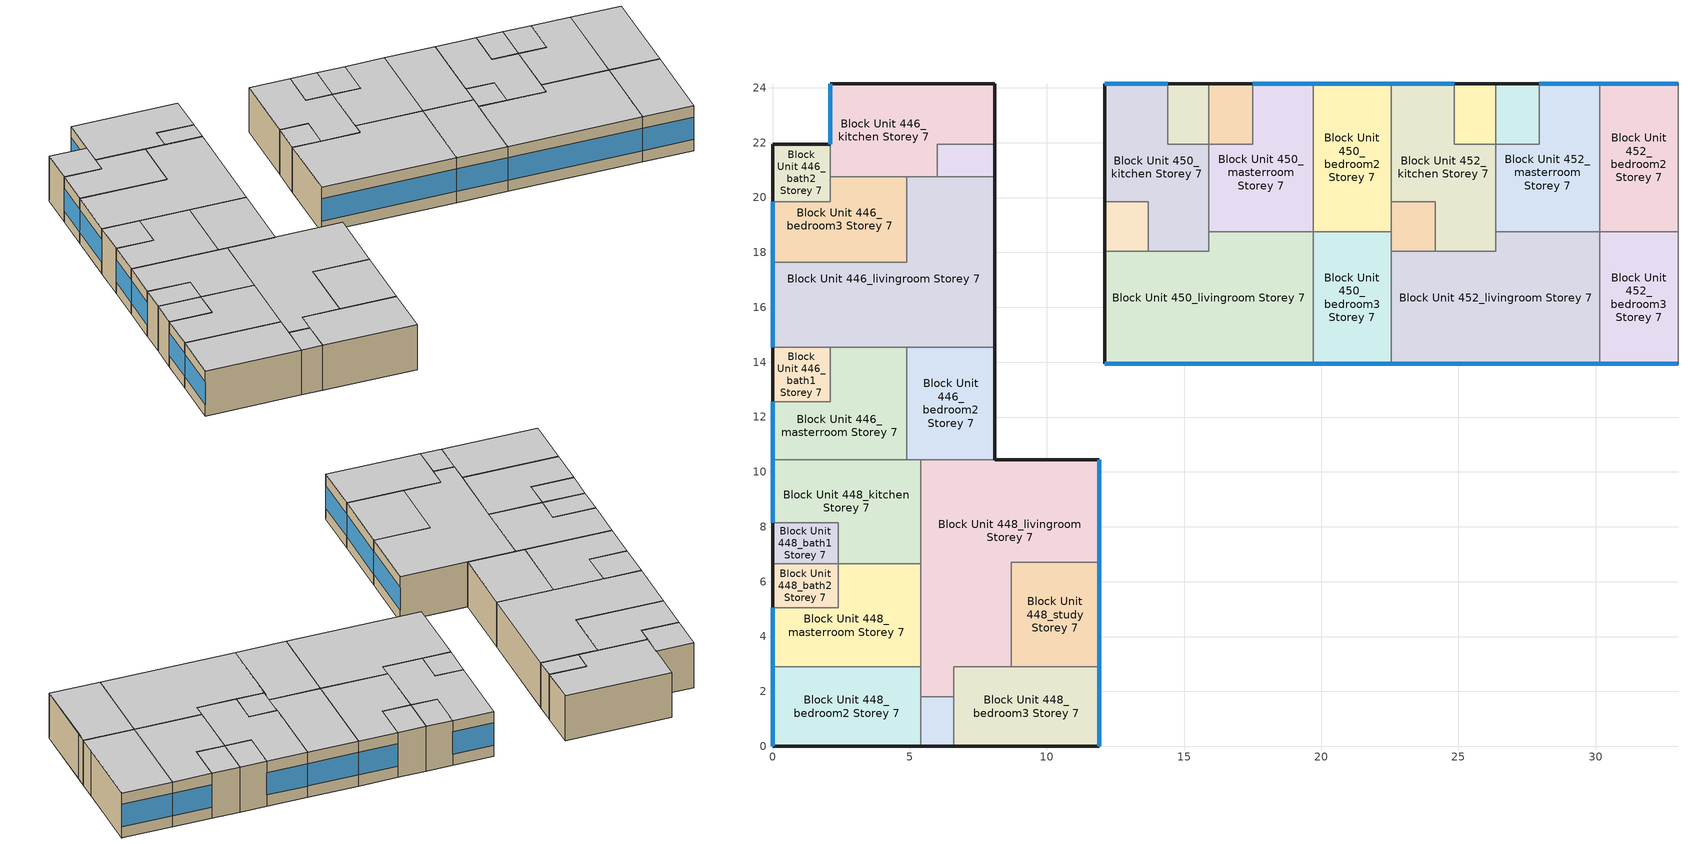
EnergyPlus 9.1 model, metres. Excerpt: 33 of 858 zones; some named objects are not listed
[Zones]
Block Unit 446_bath2 Storey 7
 floor adiabatic (Project Floor): 2.1,21.95 2.1,19.85 0,19.85 0,21.95 z23.2
 wall outside (Project Wall): 2.1,21.95 0,21.95 0,19.85 z23.2:26
 wall to Block Unit 446_bedroom3 Storey 7 (Project Wall): 0,19.85 2.1,19.85 2.1,20.75 z23.2:26
 wall to Block Unit 446_kitchen Storey 7 (Project Wall): 2.1,20.75 2.1,21.95 z23.2:26
 ceiling adiabatic (Project Ceiling): 2.1,19.85 2.1,21.95 0,21.95 0,19.85 z26
Block Unit 446_bedroom3 Storey 7
 floor adiabatic (Project Floor): 4.9,20.75 4.9,17.65 0,17.65 0,19.85 2.1,19.85 2.1,20.75 z23.2
 wall outside (Project Wall): 0,19.85 0,17.65 z23.2:26
 wall to Block Unit 446_kitchen Storey 7 (Project Wall): 4.9,20.75 2.1,20.75 z23.2:26
 wall to Block Unit 446_livingroom Storey 7 (Project Wall): 0,17.65 4.9,17.65 4.9,20.75 z23.2:26
 window (Project External Window): 0,19.85 0,17.65 z23.9:25.3
 ceiling adiabatic (Project Ceiling): 4.9,17.65 4.9,20.75 2.1,20.75 2.1,19.85 0,19.85 0,17.65 z26
Block Unit 446_livingroom Storey 7
 floor adiabatic (Project Floor): 8.1,20.75 8.1,14.55 0,14.55 0,17.65 4.9,17.65 4.9,20.75 z23.2
 wall outside (Project Wall): 0,17.65 0,14.55 / 8.1,14.55 8.1,20.75 z23.2:26
 wall to Block Unit 446_kitchen Storey 7 (Project Wall): 6,20.75 4.9,20.75 z23.2:26
 wall to Block Unit 446_store Storey 7 (Project Wall): 8.1,20.75 6,20.75 z23.2:26
 wall to Block Unit 446_bath1 Storey 7 (Project Wall): 0,14.55 2.1,14.55 z23.2:26
 wall to Block Unit 446_masterroom Storey 7 (Project Wall): 2.1,14.55 4.9,14.55 z23.2:26
 wall to Block Unit 446_bedroom2 Storey 7 (Project Wall): 4.9,14.55 8.1,14.55 z23.2:26
 window (Project External Window): 0,17.65 0,14.55 z23.9:25.3
 ceiling adiabatic (Project Ceiling): 8.1,14.55 8.1,20.75 4.9,20.75 4.9,17.65 0,17.65 0,14.55 z26
Block Unit 446_bath1 Storey 7
 floor adiabatic (Project Floor): 2.1,14.55 2.1,12.55 0,12.55 0,14.55 z23.2
 wall outside (Project Wall): 0,14.55 0,12.55 z23.2:26
 wall to Block Unit 446_masterroom Storey 7 (Project Wall): 0,12.55 2.1,12.55 2.1,14.55 z23.2:26
 ceiling adiabatic (Project Ceiling): 2.1,12.55 2.1,14.55 0,14.55 0,12.55 z26
Block Unit 446_masterroom Storey 7
 floor adiabatic (Project Floor): 4.9,14.55 4.9,10.45 0,10.45 0,12.55 2.1,12.55 2.1,14.55 z23.2
 wall outside (Project Wall): 0,12.55 0,10.45 z23.2:26
 wall to Block Unit 448_kitchen Storey 7 (Project Wall): 0,10.45 4.9,10.45 z23.2:26
 wall to Block Unit 446_bedroom2 Storey 7 (Project Wall): 4.9,10.45 4.9,14.55 z23.2:26
 window (Project External Window): 0,12.55 0,10.45 z23.9:25.3
 ceiling adiabatic (Project Ceiling): 4.9,10.45 4.9,14.55 2.1,14.55 2.1,12.55 0,12.55 0,10.45 z26
Block Unit 446_bedroom2 Storey 7
 floor adiabatic (Project Floor): 8.1,14.55 8.1,10.45 4.9,10.45 4.9,14.55 z23.2
 wall outside (Project Wall): 8.1,10.45 8.1,14.55 z23.2:26
 wall to Block Unit 448_kitchen Storey 7 (Project Wall): 4.9,10.45 5.4,10.45 z23.2:26
 wall to Block Unit 448_livingroom Storey 7 (Project Wall): 5.4,10.45 8.1,10.45 z23.2:26
 ceiling adiabatic (Project Ceiling): 8.1,10.45 8.1,14.55 4.9,14.55 4.9,10.45 z26
Block Unit 446_kitchen Storey 7
 floor adiabatic (Project Floor): 8.1,24.15 8.1,21.95 6,21.95 6,20.75 2.1,20.75 2.1,24.15 z23.2
 wall outside (Project Wall): 8.1,21.95 8.1,24.15 2.1,24.15 2.1,21.95 z23.2:26
 wall to Block Unit 446_store Storey 7 (Project Wall): 6,20.75 6,21.95 8.1,21.95 z23.2:26
 window (Project External Window): 2.1,24.15 2.1,21.95 z23.9:25.3
 ceiling adiabatic (Project Ceiling): 8.1,21.95 8.1,24.15 2.1,24.15 2.1,20.75 6,20.75 6,21.95 z26
Block Unit 446_store Storey 7
 floor adiabatic (Project Floor): 8.1,21.95 8.1,20.75 6,20.75 6,21.95 z23.2
 wall outside (Project Wall): 8.1,20.75 8.1,21.95 z23.2:26
 ceiling adiabatic (Project Ceiling): 8.1,20.75 8.1,21.95 6,21.95 6,20.75 z26
Block Unit 448_masterroom Storey 7
 floor adiabatic (Project Floor): 5.4,6.65 5.4,2.9 0,2.9 0,5.05 2.4,5.05 2.4,6.65 z23.2
 wall outside (Project Wall): 0,5.05 0,2.9 z23.2:26
 wall to Block Unit 448_kitchen Storey 7 (Project Wall): 5.4,6.65 2.4,6.65 z23.2:26
 wall to Block Unit 448_bath2 Storey 7 (Project Wall): 2.4,6.65 2.4,5.05 0,5.05 z23.2:26
 wall to Block Unit 448_bedroom2 Storey 7 (Project Wall): 0,2.9 5.4,2.9 z23.2:26
 wall to Block Unit 448_livingroom Storey 7 (Project Wall): 5.4,2.9 5.4,6.65 z23.2:26
 window (Project External Window): 0,5.05 0,2.9 z23.9:25.3
 ceiling adiabatic (Project Ceiling): 5.4,2.9 5.4,6.65 2.4,6.65 2.4,5.05 0,5.05 0,2.9 z26
Block Unit 448_bedroom2 Storey 7
 floor adiabatic (Project Floor): 5.4,2.9 5.4,0 0,0 0,2.9 z23.2
 wall outside (Project Wall): 0,2.9 0,0 5.4,0 z23.2:26
 wall to Block Unit 448_store Storey 7 (Project Wall): 5.4,0 5.4,1.8 z23.2:26
 wall to Block Unit 448_livingroom Storey 7 (Project Wall): 5.4,1.8 5.4,2.9 z23.2:26
 window (Project External Window): 0,2.9 0,0 z23.9:25.3
 ceiling adiabatic (Project Ceiling): 5.4,0 5.4,2.9 0,2.9 0,0 z26
Block Unit 448_bedroom3 Storey 7
 floor adiabatic (Project Floor): 11.9,2.9 11.9,0 6.6,0 6.6,2.9 z23.2
 wall outside (Project Wall): 6.6,0 11.9,0 11.9,2.9 z23.2:26
 wall to Block Unit 448_study Storey 7 (Project Wall): 11.9,2.9 8.7,2.9 z23.2:26
 wall to Block Unit 448_livingroom Storey 7 (Project Wall): 8.7,2.9 6.6,2.9 6.6,1.8 z23.2:26
 wall to Block Unit 448_store Storey 7 (Project Wall): 6.6,1.8 6.6,0 z23.2:26
 window (Project External Window): 11.9,0 11.9,2.9 z23.9:25.3
 ceiling adiabatic (Project Ceiling): 11.9,0 11.9,2.9 6.6,2.9 6.6,0 z26
Block Unit 448_study Storey 7
 floor adiabatic (Project Floor): 11.9,6.7 11.9,2.9 8.7,2.9 8.7,6.7 z23.2
 wall outside (Project Wall): 11.9,2.9 11.9,6.7 z23.2:26
 wall to Block Unit 448_livingroom Storey 7 (Project Wall): 11.9,6.7 8.7,6.7 8.7,2.9 z23.2:26
 window (Project External Window): 11.9,2.9 11.9,6.7 z23.9:25.3
 ceiling adiabatic (Project Ceiling): 11.9,2.9 11.9,6.7 8.7,6.7 8.7,2.9 z26
Block Unit 448_bath1 Storey 7
 floor adiabatic (Project Floor): 2.4,8.15 2.4,6.65 0,6.65 0,8.15 z23.2
 wall outside (Project Wall): 0,8.15 0,6.65 z23.2:26
 wall to Block Unit 448_kitchen Storey 7 (Project Wall): 2.4,6.65 2.4,8.15 0,8.15 z23.2:26
 wall to Block Unit 448_bath2 Storey 7 (Project Wall): 0,6.65 2.4,6.65 z23.2:26
 ceiling adiabatic (Project Ceiling): 2.4,6.65 2.4,8.15 0,8.15 0,6.65 z26
Block Unit 448_bath2 Storey 7
 floor adiabatic (Project Floor): 2.4,6.65 2.4,5.05 0,5.05 0,6.65 z23.2
 wall outside (Project Wall): 0,6.65 0,5.05 z23.2:26
 ceiling adiabatic (Project Ceiling): 2.4,5.05 2.4,6.65 0,6.65 0,5.05 z26
Block Unit 448_kitchen Storey 7
 floor adiabatic (Project Floor): 5.4,10.45 5.4,6.65 2.4,6.65 2.4,8.15 0,8.15 0,10.45 z23.2
 wall outside (Project Wall): 0,10.45 0,8.15 z23.2:26
 wall to Block Unit 448_livingroom Storey 7 (Project Wall): 5.4,6.65 5.4,10.45 z23.2:26
 window (Project External Window): 0,10.45 0,8.15 z23.9:25.3
 ceiling adiabatic (Project Ceiling): 5.4,6.65 5.4,10.45 0,10.45 0,8.15 2.4,8.15 2.4,6.65 z26
Block Unit 448_store Storey 7
 floor adiabatic (Project Floor): 6.6,1.8 6.6,0 5.4,0 5.4,1.8 z23.2
 wall outside (Project Wall): 5.4,0 6.6,0 z23.2:26
 wall to Block Unit 448_livingroom Storey 7 (Project Wall): 6.6,1.8 5.4,1.8 z23.2:26
 ceiling adiabatic (Project Ceiling): 6.6,0 6.6,1.8 5.4,1.8 5.4,0 z26
Block Unit 448_livingroom Storey 7
 floor adiabatic (Project Floor): 11.9,10.45 11.9,6.7 8.7,6.7 8.7,2.9 6.6,2.9 6.6,1.8 5.4,1.8 5.4,10.45 z23.2
 wall outside (Project Wall): 11.9,6.7 11.9,10.45 8.1,10.45 z23.2:26
 window (Project External Window): 11.9,6.7 11.9,10.45 z23.9:25.3
 ceiling adiabatic (Project Ceiling): 8.7,2.9 8.7,6.7 11.9,6.7 11.9,10.45 5.4,10.45 5.4,1.8 6.6,1.8 6.6,2.9 z26
Block Unit 450_masterroom Storey 7
 floor adiabatic (Project Floor): 19.7,24.15 19.7,18.75 15.9,18.75 15.9,21.95 17.5,21.95 17.5,24.15 z23.2
 wall outside (Project Wall): 19.7,24.15 17.5,24.15 z23.2:26
 wall to Block Unit 450_bath2 Storey 7 (Project Wall): 17.5,24.15 17.5,21.95 15.9,21.95 z23.2:26
 wall to Block Unit 450_kitchen Storey 7 (Project Wall): 15.9,21.95 15.9,18.75 z23.2:26
 wall to Block Unit 450_livingroom Storey 7 (Project Wall): 15.9,18.75 19.7,18.75 z23.2:26
 wall to Block Unit 450_bedroom2 Storey 7 (Project Wall): 19.7,18.75 19.7,24.15 z23.2:26
 window (Project External Window): 19.7,24.15 17.5,24.15 z23.9:25.3
 ceiling adiabatic (Project Ceiling): 19.7,18.75 19.7,24.15 17.5,24.15 17.5,21.95 15.9,21.95 15.9,18.75 z26
Block Unit 450_bedroom2 Storey 7
 floor adiabatic (Project Floor): 22.55,24.15 22.55,18.75 19.7,18.75 19.7,24.15 z23.2
 wall outside (Project Wall): 22.55,24.15 19.7,24.15 z23.2:26
 wall to Block Unit 450_bedroom3 Storey 7 (Project Wall): 19.7,18.75 22.55,18.75 z23.2:26
 wall to Block Unit 452_kitchen Storey 7 (Project Wall): 22.55,19.85 22.55,24.15 z23.2:26
 wall to Block Unit 452_store Storey 7 (Project Wall): 22.55,18.75 22.55,19.85 z23.2:26
 window (Project External Window): 22.55,24.15 19.7,24.15 z23.9:25.3
 ceiling adiabatic (Project Ceiling): 22.55,18.75 22.55,24.15 19.7,24.15 19.7,18.75 z26
Block Unit 450_bedroom3 Storey 7
 floor adiabatic (Project Floor): 22.55,18.75 22.55,13.95 19.7,13.95 19.7,18.75 z23.2
 wall outside (Project Wall): 19.7,13.95 22.55,13.95 z23.2:26
 wall to Block Unit 450_livingroom Storey 7 (Project Wall): 19.7,18.75 19.7,13.95 z23.2:26
 wall to Block Unit 452_store Storey 7 (Project Wall): 22.55,18.05 22.55,18.75 z23.2:26
 wall to Block Unit 452_livingroom Storey 7 (Project Wall): 22.55,13.95 22.55,18.05 z23.2:26
 window (Project External Window): 19.7,13.95 22.55,13.95 z23.9:25.3
 ceiling adiabatic (Project Ceiling): 22.55,13.95 22.55,18.75 19.7,18.75 19.7,13.95 z26
Block Unit 450_bath1 Storey 7
 floor adiabatic (Project Floor): 15.9,24.15 15.9,21.95 14.4,21.95 14.4,24.15 z23.2
 wall outside (Project Wall): 15.9,24.15 14.4,24.15 z23.2:26
 wall to Block Unit 450_kitchen Storey 7 (Project Wall): 14.4,24.15 14.4,21.95 15.9,21.95 z23.2:26
 wall to Block Unit 450_bath2 Storey 7 (Project Wall): 15.9,21.95 15.9,24.15 z23.2:26
 ceiling adiabatic (Project Ceiling): 15.9,21.95 15.9,24.15 14.4,24.15 14.4,21.95 z26
Block Unit 450_bath2 Storey 7
 floor adiabatic (Project Floor): 17.5,24.15 17.5,21.95 15.9,21.95 15.9,24.15 z23.2
 wall outside (Project Wall): 17.5,24.15 15.9,24.15 z23.2:26
 ceiling adiabatic (Project Ceiling): 17.5,21.95 17.5,24.15 15.9,24.15 15.9,21.95 z26
Block Unit 450_kitchen Storey 7
 floor adiabatic (Project Floor): 14.4,24.15 14.4,21.95 15.9,21.95 15.9,18.05 13.7,18.05 13.7,19.85 12.1,19.85 12.1,24.15 z23.2
 wall outside (Project Wall): 14.4,24.15 12.1,24.15 12.1,19.85 z23.2:26
 wall to Block Unit 450_livingroom Storey 7 (Project Wall): 13.7,18.05 15.9,18.05 15.9,18.75 z23.2:26
 wall to Block Unit 450_store Storey 7 (Project Wall): 12.1,19.85 13.7,19.85 13.7,18.05 z23.2:26
 window (Project External Window): 14.4,24.15 12.1,24.15 z23.9:25.3
 ceiling adiabatic (Project Ceiling): 15.9,18.05 15.9,21.95 14.4,21.95 14.4,24.15 12.1,24.15 12.1,19.85 13.7,19.85 13.7,18.05 z26
Block Unit 450_store Storey 7
 floor adiabatic (Project Floor): 13.7,19.85 13.7,18.05 12.1,18.05 12.1,19.85 z23.2
 wall outside (Project Wall): 12.1,19.85 12.1,18.05 z23.2:26
 wall to Block Unit 450_livingroom Storey 7 (Project Wall): 12.1,18.05 13.7,18.05 z23.2:26
 ceiling adiabatic (Project Ceiling): 13.7,18.05 13.7,19.85 12.1,19.85 12.1,18.05 z26
Block Unit 450_livingroom Storey 7
 floor adiabatic (Project Floor): 19.7,18.75 19.7,13.95 12.1,13.95 12.1,18.05 15.9,18.05 15.9,18.75 z23.2
 wall outside (Project Wall): 12.1,18.05 12.1,13.95 19.7,13.95 z23.2:26
 window (Project External Window): 12.1,13.95 19.7,13.95 z23.9:25.3
 ceiling adiabatic (Project Ceiling): 19.7,13.95 19.7,18.75 15.9,18.75 15.9,18.05 12.1,18.05 12.1,13.95 z26
Block Unit 452_masterroom Storey 7
 floor adiabatic (Project Floor): 30.15,24.15 30.15,18.75 26.35,18.75 26.35,21.95 27.95,21.95 27.95,24.15 z23.2
 wall outside (Project Wall): 30.15,24.15 27.95,24.15 z23.2:26
 wall to Block Unit 452_bath2 Storey 7 (Project Wall): 27.95,24.15 27.95,21.95 26.35,21.95 z23.2:26
 wall to Block Unit 452_kitchen Storey 7 (Project Wall): 26.35,21.95 26.35,18.75 z23.2:26
 wall to Block Unit 452_livingroom Storey 7 (Project Wall): 26.35,18.75 30.15,18.75 z23.2:26
 wall to Block Unit 452_bedroom2 Storey 7 (Project Wall): 30.15,18.75 30.15,24.15 z23.2:26
 window (Project External Window): 30.15,24.15 27.95,24.15 z23.9:25.3
 ceiling adiabatic (Project Ceiling): 30.15,18.75 30.15,24.15 27.95,24.15 27.95,21.95 26.35,21.95 26.35,18.75 z26
Block Unit 452_bedroom2 Storey 7
 floor adiabatic (Project Floor): 33,24.15 33,18.75 30.15,18.75 30.15,24.15 z23.2
 wall outside (Project Wall): 33,24.15 30.15,24.15 z23.2:26
 wall to Block Unit 452_bedroom3 Storey 7 (Project Wall): 30.15,18.75 33,18.75 z23.2:26
 wall to Block Unit 454_kitchen Storey 7 (Project Wall): 33,19.85 33,24.15 z23.2:26
 wall to Block Unit 454_store Storey 7 (Project Wall): 33,18.75 33,19.85 z23.2:26
 window (Project External Window): 33,24.15 30.15,24.15 z23.9:25.3
 ceiling adiabatic (Project Ceiling): 33,18.75 33,24.15 30.15,24.15 30.15,18.75 z26
Block Unit 452_bedroom3 Storey 7
 floor adiabatic (Project Floor): 33,18.75 33,13.95 30.15,13.95 30.15,18.75 z23.2
 wall outside (Project Wall): 30.15,13.95 33,13.95 z23.2:26
 wall to Block Unit 452_livingroom Storey 7 (Project Wall): 30.15,18.75 30.15,13.95 z23.2:26
 wall to Block Unit 454_store Storey 7 (Project Wall): 33,18.05 33,18.75 z23.2:26
 wall to Block Unit 454_livingroom Storey 7 (Project Wall): 33,13.95 33,18.05 z23.2:26
 window (Project External Window): 30.15,13.95 33,13.95 z23.9:25.3
 ceiling adiabatic (Project Ceiling): 33,13.95 33,18.75 30.15,18.75 30.15,13.95 z26
Block Unit 452_bath1 Storey 7
 floor adiabatic (Project Floor): 26.35,24.15 26.35,21.95 24.85,21.95 24.85,24.15 z23.2
 wall outside (Project Wall): 26.35,24.15 24.85,24.15 z23.2:26
 wall to Block Unit 452_kitchen Storey 7 (Project Wall): 24.85,24.15 24.85,21.95 26.35,21.95 z23.2:26
 wall to Block Unit 452_bath2 Storey 7 (Project Wall): 26.35,21.95 26.35,24.15 z23.2:26
 ceiling adiabatic (Project Ceiling): 26.35,21.95 26.35,24.15 24.85,24.15 24.85,21.95 z26
Block Unit 452_bath2 Storey 7
 floor adiabatic (Project Floor): 27.95,24.15 27.95,21.95 26.35,21.95 26.35,24.15 z23.2
 wall outside (Project Wall): 27.95,24.15 26.35,24.15 z23.2:26
 ceiling adiabatic (Project Ceiling): 27.95,21.95 27.95,24.15 26.35,24.15 26.35,21.95 z26
Block Unit 452_kitchen Storey 7
 floor adiabatic (Project Floor): 24.85,24.15 24.85,21.95 26.35,21.95 26.35,18.05 24.15,18.05 24.15,19.85 22.55,19.85 22.55,24.15 z23.2
 wall outside (Project Wall): 24.85,24.15 22.55,24.15 z23.2:26
 wall to Block Unit 452_livingroom Storey 7 (Project Wall): 24.15,18.05 26.35,18.05 26.35,18.75 z23.2:26
 wall to Block Unit 452_store Storey 7 (Project Wall): 22.55,19.85 24.15,19.85 24.15,18.05 z23.2:26
 window (Project External Window): 24.85,24.15 22.55,24.15 z23.9:25.3
 ceiling adiabatic (Project Ceiling): 26.35,18.05 26.35,21.95 24.85,21.95 24.85,24.15 22.55,24.15 22.55,19.85 24.15,19.85 24.15,18.05 z26
Block Unit 452_store Storey 7
 floor adiabatic (Project Floor): 24.15,19.85 24.15,18.05 22.55,18.05 22.55,19.85 z23.2
 wall to Block Unit 452_livingroom Storey 7 (Project Wall): 22.55,18.05 24.15,18.05 z23.2:26
 ceiling adiabatic (Project Ceiling): 24.15,18.05 24.15,19.85 22.55,19.85 22.55,18.05 z26
Block Unit 452_livingroom Storey 7
 floor adiabatic (Project Floor): 30.15,18.75 30.15,13.95 22.55,13.95 22.55,18.05 26.35,18.05 26.35,18.75 z23.2
 wall outside (Project Wall): 22.55,13.95 30.15,13.95 z23.2:26
 window (Project External Window): 22.55,13.95 30.15,13.95 z23.9:25.3
 ceiling adiabatic (Project Ceiling): 30.15,13.95 30.15,18.75 26.35,18.75 26.35,18.05 22.55,18.05 22.55,13.95 z26
[Building]
One Precinct: North Axis=0; Terrain=City; Loads Convergence Tolerance Value=0.04; Temperature Convergence Tolerance Value=0.4; Solar Distribution=FullInteriorAndExterior; Maximum Number of Warmup Days=25; Minimum Number of Warmup Days=6
[Site:Location]
SGP_Singapore.486980_IWEC: Latitude=1.37; Longitude=103.98; Time Zone=8; Elevation=16
[MATERIAL] Roughness=MediumRough
Name | Thickness | Conductivity | Density | Specific Heat | Thermal Absorptance | Solar Absorptance | Visible Absorptance
ConcreteWall | 0.15 | 0.8 | 2400 | 880 | 0.85 | 0.79 | 0.79
Greenwall | 0.079 | 2.5 | 1293 | 853 | 0.98 | 0.75 | 0.75
[WindowMaterial:SimpleGlazingSystem]
SingleGlazingEuroGrey: UFactor=5.93; Solar Heat Gain Coefficient=0.62; Visible Transmittance=0.495
[Construction]
Project Wall: Greenwall
Project Floor; Project Ceiling: ConcreteWall
Project External Window: SingleGlazingEuroGrey
[ZONE] Type=1; Multiplier=1; Ceiling Height=autocalculate; Volume=autocalculate; Floor Area=autocalculate; Part of Total Floor Area=Yes
Block Unit 446_bath2 Storey 7; Block Unit 446_bedroom3 Storey 7; Block Unit 446_livingroom Storey 7; Block Unit 446_bath1 Storey 7; Block Unit 446_masterroom Storey 7; Block Unit 446_bedroom2 Storey 7; Block Unit 446_kitchen Storey 7; Block Unit 446_store Storey 7; Block Unit 448_masterroom Storey 7; Block Unit 448_bedroom2 Storey 7; Block Unit 448_bedroom3 Storey 7; Block Unit 448_study Storey 7; Block Unit 448_bath1 Storey 7; Block Unit 448_bath2 Storey 7; Block Unit 448_kitchen Storey 7; Block Unit 448_store Storey 7; Block Unit 448_livingroom Storey 7; Block Unit 450_masterroom Storey 7; Block Unit 450_bedroom2 Storey 7; Block Unit 450_bedroom3 Storey 7; Block Unit 450_bath1 Storey 7; Block Unit 450_bath2 Storey 7; Block Unit 450_kitchen Storey 7; Block Unit 450_store Storey 7; Block Unit 450_livingroom Storey 7; Block Unit 452_masterroom Storey 7; Block Unit 452_bedroom2 Storey 7; Block Unit 452_bedroom3 Storey 7; Block Unit 452_bath1 Storey 7; Block Unit 452_bath2 Storey 7; Block Unit 452_kitchen Storey 7; Block Unit 452_store Storey 7; Block Unit 452_livingroom Storey 7
[ZONEINFILTRATION:DESIGNFLOWRATE] Design Flow Rate Calculation Method=AirChanges/Hour; Constant Term Coefficient=1; Temperature Term Coefficient=0; Velocity Term Coefficient=0; Velocity Squared Term Coefficient=0
Name | Zone or ZoneList | Schedule | Air Changes per Hour
Block Unit 446_bath2 Storey 7 Infiltration | Block Unit 446_bath2 Storey 7 | Always On | 1
Block Unit 446_bedroom3 Storey 7 Infiltration | Block Unit 446_bedroom3 Storey 7 | Always On | 0.2
Block Unit 446_livingroom Storey 7 Infiltration | Block Unit 446_livingroom Storey 7 | Living_Infiltration_AirCon | 1
Block Unit 446_bath1 Storey 7 Infiltration | Block Unit 446_bath1 Storey 7 | Always On | 1
Block Unit 446_masterroom Storey 7 Infiltration | Block Unit 446_masterroom Storey 7 | Always On | 0.2
Block Unit 446_bedroom2 Storey 7 Infiltration | Block Unit 446_bedroom2 Storey 7 | Always On | 0.2
Block Unit 446_kitchen Storey 7 Infiltration | Block Unit 446_kitchen Storey 7 | Always On | 1
Block Unit 446_store Storey 7 Infiltration | Block Unit 446_store Storey 7 | Always On | 1
Block Unit 448_masterroom Storey 7 Infiltration | Block Unit 448_masterroom Storey 7 | Always On | 0.2
Block Unit 448_bedroom2 Storey 7 Infiltration | Block Unit 448_bedroom2 Storey 7 | Always On | 0.2
Block Unit 448_bedroom3 Storey 7 Infiltration | Block Unit 448_bedroom3 Storey 7 | Always On | 0.2
Block Unit 448_study Storey 7 Infiltration | Block Unit 448_study Storey 7 | Always On | 1
Block Unit 448_bath1 Storey 7 Infiltration | Block Unit 448_bath1 Storey 7 | Always On | 1
Block Unit 448_bath2 Storey 7 Infiltration | Block Unit 448_bath2 Storey 7 | Always On | 1
Block Unit 448_kitchen Storey 7 Infiltration | Block Unit 448_kitchen Storey 7 | Always On | 1
Block Unit 448_store Storey 7 Infiltration | Block Unit 448_store Storey 7 | Always On | 1
Block Unit 448_livingroom Storey 7 Infiltration | Block Unit 448_livingroom Storey 7 | Living_Infiltration_AirCon | 1
Block Unit 450_masterroom Storey 7 Infiltration | Block Unit 450_masterroom Storey 7 | Always On | 0.2
Block Unit 450_bedroom2 Storey 7 Infiltration | Block Unit 450_bedroom2 Storey 7 | Always On | 0.2
Block Unit 450_bedroom3 Storey 7 Infiltration | Block Unit 450_bedroom3 Storey 7 | Always On | 0.2
Block Unit 450_bath1 Storey 7 Infiltration | Block Unit 450_bath1 Storey 7 | Always On | 1
Block Unit 450_bath2 Storey 7 Infiltration | Block Unit 450_bath2 Storey 7 | Always On | 1
Block Unit 450_kitchen Storey 7 Infiltration | Block Unit 450_kitchen Storey 7 | Always On | 1
Block Unit 450_store Storey 7 Infiltration | Block Unit 450_store Storey 7 | Always On | 1
Block Unit 450_livingroom Storey 7 Infiltration | Block Unit 450_livingroom Storey 7 | Living_Infiltration_AirCon | 1
Block Unit 452_masterroom Storey 7 Infiltration | Block Unit 452_masterroom Storey 7 | Always On | 0.2
Block Unit 452_bedroom2 Storey 7 Infiltration | Block Unit 452_bedroom2 Storey 7 | Always On | 0.2
Block Unit 452_bedroom3 Storey 7 Infiltration | Block Unit 452_bedroom3 Storey 7 | Always On | 0.2
Block Unit 452_bath1 Storey 7 Infiltration | Block Unit 452_bath1 Storey 7 | Always On | 1
Block Unit 452_bath2 Storey 7 Infiltration | Block Unit 452_bath2 Storey 7 | Always On | 1
Block Unit 452_kitchen Storey 7 Infiltration | Block Unit 452_kitchen Storey 7 | Always On | 1
Block Unit 452_store Storey 7 Infiltration | Block Unit 452_store Storey 7 | Always On | 1
Block Unit 452_livingroom Storey 7 Infiltration | Block Unit 452_livingroom Storey 7 | Living_Infiltration_AirCon | 1
[HVACTEMPLATE:ZONE:IDEALLOADSAIRSYSTEM] Template Thermostat=Zone Stat; System Availability Schedule=AirCon_normal; Maximum Heating Supply Air Temperature=50; Minimum Cooling Supply Air Temperature=13; Maximum Heating Supply Air Humidity Ratio=0.0156; Minimum Cooling Supply Air Humidity Ratio=0.0077; Heating Limit=NoLimit; Cooling Limit=NoLimit; Heating Availability Schedule=Always Off; Cooling Availability Schedule=AirCon_normal; Dehumidification Control Type=Humidistat; Cooling Sensible Heat Ratio=0.7; Dehumidification Setpoint=60; Humidification Control Type=None; Outdoor Air Method=None; Outdoor Air Flow Rate per Person=0.00944; Outdoor Air Flow Rate per Zone Floor Area=0; Outdoor Air Flow Rate per Zone=0; Demand Controlled Ventilation Type=None; Outdoor Air Economizer Type=NoEconomizer; Heat Recovery Type=None; Sensible Heat Recovery Effectiveness=0.7; Latent Heat Recovery Effectiveness=0.65
Block Unit 446_bedroom3 Storey 7; Block Unit 446_livingroom Storey 7; Block Unit 446_masterroom Storey 7; Block Unit 446_bedroom2 Storey 7; Block Unit 448_masterroom Storey 7; Block Unit 448_bedroom2 Storey 7; Block Unit 448_bedroom3 Storey 7; Block Unit 448_livingroom Storey 7; Block Unit 450_masterroom Storey 7; Block Unit 450_bedroom2 Storey 7; Block Unit 450_bedroom3 Storey 7; Block Unit 450_livingroom Storey 7; Block Unit 452_masterroom Storey 7; Block Unit 452_bedroom2 Storey 7; Block Unit 452_bedroom3 Storey 7; Block Unit 452_livingroom Storey 7
[Schedule:Compact]
Always On: Through: 12/31, For: AllDays, Until: 24:00, 1
Always Off: Through: 12/31, For: AllDays, Until: 24:00, 0
AirCon_normal: Through: 31 Dec, For: AllDays, Until: 07:00, 1, Until: 22:00, 0, Until: 24:00, 1
[SCHEDULE:COMPACT]
Living_Infiltration_AirCon: Through: 12/31, For: AllDays, Until: 07:00, 0.2, Until: 22:00, 1, Until: 24:00, 0.2
